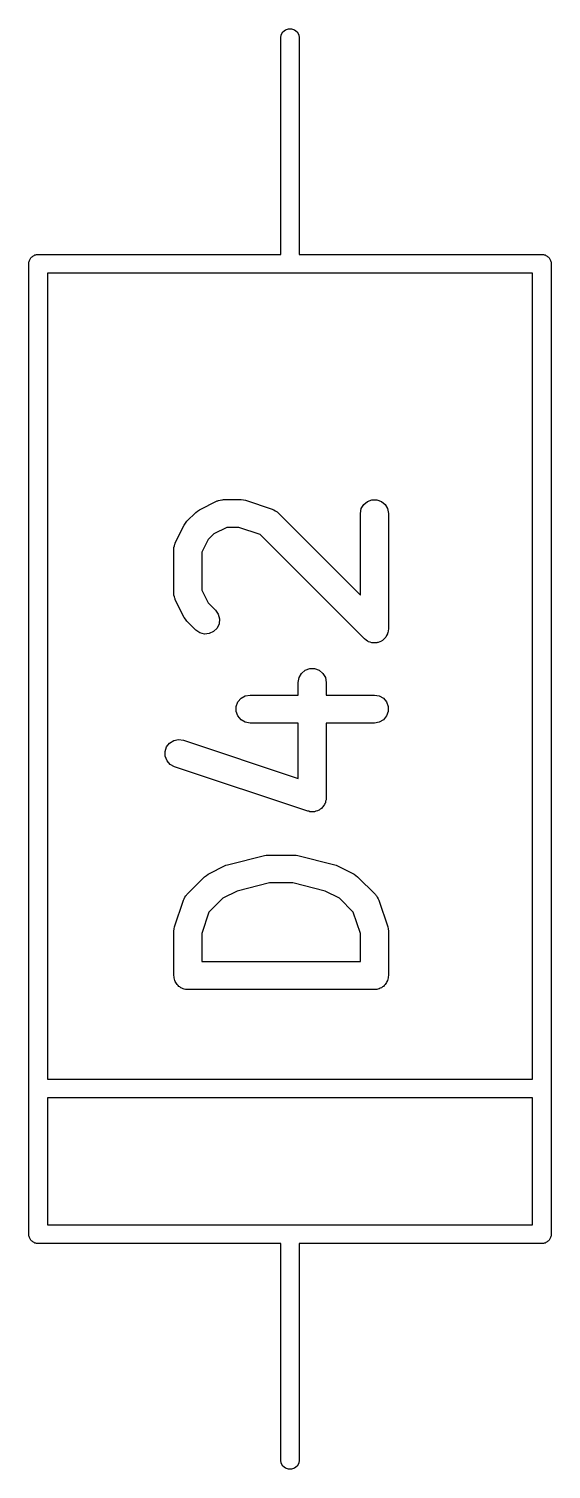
# Model space of a CAD drawing. Extents: x 39 to 139, y -131 to -25.
# Drawn here: x 87 to 89.8, y -131.15 to -123.43 of the extents above; entities that cross this region are included whole.
import ezdxf

# ---------------------------------------------------------------- set-up
doc = ezdxf.new("R2010")
doc.units = 0
doc.header["$MEASUREMENT"] = 0
doc.layers.add('BLACK', color=7, linetype='CONTINUOUS')

msp = doc.modelspace()

# ---------------------------------------------------------------- linework, layer by layer
at = {"layer": 'Black'}
for p, q in [((88.35, -123.48), (88.353, -123.463)), ((88.35, -124.64), (88.35, -123.48)), ((88.353, -123.463), (88.3617, -123.448)), ((88.3617, -123.448), (88.375, -123.437)), ((88.375, -123.437), (88.3913, -123.431)), ((88.3913, -123.431), (88.4087, -123.431)), ((88.4087, -123.431), (88.425, -123.437)), ((88.425, -123.437), (88.4383, -123.448)), ((88.4383, -123.448), (88.447, -123.463)), ((88.447, -123.463), (88.45, -123.48)), ((88.45, -123.48), (88.45, -124.64)), ((87.025, -124.647), (87.0291, -124.645)), ((87.0291, -124.645), (87.0329, -124.643)), ((87.0329, -124.643), (87.0372, -124.642)), ((87.0372, -124.642), (87.0413, -124.641)), ((87.0413, -124.641), (87.0457, -124.641)), ((87.0457, -124.641), (87.05, -124.64)), ((87.05, -124.64), (88.35, -124.64)), ((88.45, -124.64), (89.75, -124.64)), ((89.75, -124.64), (89.7543, -124.641)), ((89.7543, -124.641), (89.7587, -124.641)), ((89.7587, -124.641), (89.7628, -124.642)), ((89.7628, -124.642), (89.7671, -124.643)), ((89.7671, -124.643), (89.7709, -124.645)), ((89.7709, -124.645), (89.775, -124.647)), ((87, -124.69), (87.0008, -124.686)), ((87, -129.89), (87, -124.69)), ((87.0008, -124.681), (87.0023, -124.677)), ((87.0008, -124.686), (87.0008, -124.681)), ((87.0023, -124.677), (87.003, -124.673)), ((87.003, -124.673), (87.0052, -124.669)), ((87.0052, -124.669), (87.0067, -124.665)), ((87.0067, -124.665), (87.0095, -124.662)), ((87.0095, -124.662), (87.0117, -124.658)), ((87.0117, -124.658), (87.015, -124.655)), ((87.015, -124.655), (87.0179, -124.652)), ((87.0179, -124.652), (87.0216, -124.65)), ((87.0216, -124.65), (87.025, -124.647)), ((89.775, -124.647), (89.7784, -124.65)), ((89.7784, -124.65), (89.7821, -124.652)), ((89.7821, -124.652), (89.785, -124.655)), ((89.785, -124.655), (89.7883, -124.658)), ((89.7883, -124.658), (89.7905, -124.662)), ((89.7905, -124.662), (89.7933, -124.665)), ((89.7933, -124.665), (89.7948, -124.669)), ((89.7948, -124.669), (89.797, -124.673)), ((89.797, -124.673), (89.7977, -124.677)), ((89.7977, -124.677), (89.7992, -124.681)), ((89.7992, -124.681), (89.7992, -124.686)), ((89.7992, -124.686), (89.8, -124.69)), ((89.8, -124.69), (89.8, -129.89)), ((87.1, -124.74), (87.1, -129.06)), ((89.7, -124.74), (87.1, -124.74)), ((89.7, -129.06), (89.7, -124.74)), ((88.0172, -125.958), (88.0259, -125.956)), ((88.0259, -125.956), (88.0343, -125.954)), ((88.0343, -125.954), (88.0386, -125.954)), ((88.0386, -125.954), (88.0429, -125.953)), ((88.0429, -125.953), (88.1381, -125.953)), ((88.1381, -125.953), (88.1499, -125.955)), ((88.1499, -125.955), (88.1618, -125.957)), ((88.1618, -125.957), (88.3047, -126.005)), ((88.8149, -125.963), (88.8394, -125.954)), ((88.8394, -125.954), (88.8654, -125.954)), ((88.8654, -125.954), (88.8899, -125.963)), ((87.847, -126.07), (87.8946, -126.023)), ((87.8946, -126.023), (87.9044, -126.016)), ((87.9044, -126.016), (87.9141, -126.009)), ((87.9141, -126.009), (88.0093, -125.961)), ((88.0093, -125.961), (88.0135, -125.96)), ((88.0135, -125.96), (88.0172, -125.958)), ((88.3047, -126.005), (88.3085, -126.007)), ((88.3085, -126.007), (88.3126, -126.008)), ((88.3126, -126.008), (88.3198, -126.013)), ((88.3198, -126.013), (88.3276, -126.017)), ((88.3276, -126.017), (88.3304, -126.02)), ((88.3304, -126.02), (88.334, -126.023)), ((88.334, -126.023), (88.7774, -126.466)), ((88.7774, -126.028), (88.7819, -126.002)), ((88.7774, -126.466), (88.7774, -126.028)), ((88.7819, -126.002), (88.7949, -125.98)), ((88.7949, -125.98), (88.8149, -125.963)), ((88.8899, -125.963), (88.9098, -125.98)), ((88.9098, -125.98), (88.9229, -126.002)), ((88.9229, -126.002), (88.9274, -126.028)), ((88.9274, -126.028), (88.9274, -126.647)), ((87.7853, -126.185), (87.8329, -126.09)), ((87.8329, -126.09), (87.8401, -126.08)), ((87.8401, -126.08), (87.847, -126.07)), ((88.0606, -126.103), (87.992, -126.137)), ((88.1259, -126.103), (88.0606, -126.103)), ((88.2404, -126.141), (88.1259, -126.103)), ((87.7819, -126.193), (87.7841, -126.189)), ((87.7841, -126.189), (87.7853, -126.185)), ((87.9616, -126.168), (87.9274, -126.236)), ((87.992, -126.137), (87.9616, -126.168)), ((88.7993, -126.7), (88.2404, -126.141)), ((87.7774, -126.219), (87.7781, -126.214)), ((87.7774, -126.457), (87.7774, -126.219)), ((87.7779, -126.21), (87.7804, -126.202)), ((87.7781, -126.214), (87.7779, -126.21)), ((87.7804, -126.202), (87.7819, -126.193)), ((87.9274, -126.236), (87.9274, -126.439)), ((87.7781, -126.461), (87.7774, -126.457)), ((87.7779, -126.465), (87.7781, -126.461)), ((87.7804, -126.474), (87.7779, -126.465)), ((87.7819, -126.482), (87.7804, -126.474)), ((87.7841, -126.486), (87.7819, -126.482)), ((87.7853, -126.49), (87.7841, -126.486)), ((87.8329, -126.585), (87.7853, -126.49)), ((87.9274, -126.439), (87.9616, -126.507)), ((87.9616, -126.507), (88.0007, -126.546)), ((88.0007, -126.546), (88.0156, -126.568)), ((88.0156, -126.568), (88.0223, -126.593)), ((87.8401, -126.595), (87.8329, -126.585)), ((87.847, -126.605), (87.8401, -126.595)), ((87.8946, -126.653), (87.847, -126.605)), ((88.0091, -126.643), (87.9906, -126.661)), ((88.0201, -126.619), (88.0091, -126.643)), ((88.0223, -126.593), (88.0201, -126.619)), ((88.9274, -126.647), (88.9257, -126.657)), ((87.9159, -126.667), (87.8946, -126.653)), ((87.9411, -126.674), (87.9159, -126.667)), ((87.967, -126.672), (87.9411, -126.674)), ((87.9906, -126.661), (87.967, -126.672)), ((88.8074, -126.706), (88.7993, -126.7)), ((88.8149, -126.712), (88.8074, -126.706)), ((88.818, -126.713), (88.8149, -126.712)), ((88.8207, -126.715), (88.818, -126.713)), ((88.8302, -126.718), (88.8207, -126.715)), ((88.8394, -126.721), (88.8302, -126.718)), ((88.8427, -126.721), (88.8394, -126.721)), ((88.8458, -126.722), (88.8427, -126.721)), ((88.8556, -126.721), (88.8458, -126.722)), ((88.8654, -126.721), (88.8556, -126.721)), ((88.8685, -126.72), (88.8654, -126.721)), ((88.8718, -126.72), (88.8685, -126.72)), ((88.8807, -126.715), (88.8718, -126.72)), ((88.8899, -126.712), (88.8807, -126.715)), ((88.8924, -126.71), (88.8899, -126.712)), ((88.8954, -126.709), (88.8924, -126.71)), ((88.9023, -126.702), (88.8954, -126.709)), ((88.9098, -126.695), (88.9023, -126.702)), ((88.9115, -126.692), (88.9098, -126.695)), ((88.9138, -126.69), (88.9115, -126.692)), ((88.918, -126.681), (88.9138, -126.69)), ((88.9229, -126.673), (88.918, -126.681)), ((88.9234, -126.67), (88.9229, -126.673)), ((88.9248, -126.667), (88.9234, -126.67)), ((88.9257, -126.657), (88.9248, -126.667)), ((88.4616, -126.885), (88.4815, -126.868)), ((88.4815, -126.868), (88.506, -126.859)), ((88.506, -126.859), (88.5321, -126.859)), ((88.5321, -126.859), (88.5565, -126.868)), ((88.5565, -126.868), (88.5765, -126.885)), ((88.444, -126.933), (88.4486, -126.907)), ((88.444, -127.001), (88.444, -126.933)), ((88.4486, -126.907), (88.4616, -126.885)), ((88.5765, -126.885), (88.5895, -126.907)), ((88.5895, -126.907), (88.594, -126.933)), ((88.594, -126.933), (88.594, -127.001)), ((88.1119, -127.063), (88.1208, -127.038)), ((88.1208, -127.038), (88.1375, -127.018)), ((88.1375, -127.018), (88.1601, -127.005)), ((88.1601, -127.005), (88.1857, -127.001)), ((88.1857, -127.001), (88.444, -127.001)), ((88.594, -127.001), (88.8524, -127.001)), ((88.8524, -127.001), (88.878, -127.005)), ((88.878, -127.005), (88.9006, -127.018)), ((88.9006, -127.018), (88.9173, -127.038)), ((88.9173, -127.038), (88.9262, -127.063)), ((88.1119, -127.089), (88.1119, -127.063)), ((88.1208, -127.113), (88.1119, -127.089)), ((88.1375, -127.133), (88.1208, -127.113)), ((88.9173, -127.113), (88.9006, -127.133)), ((88.9262, -127.089), (88.9173, -127.113)), ((88.9262, -127.063), (88.9262, -127.089)), ((88.1601, -127.146), (88.1375, -127.133)), ((88.1857, -127.151), (88.1601, -127.146)), ((88.444, -127.151), (88.1857, -127.151)), ((88.444, -127.448), (88.444, -127.151)), ((88.8524, -127.151), (88.594, -127.151)), ((88.594, -127.151), (88.594, -127.552)), ((88.878, -127.146), (88.8524, -127.151)), ((88.9006, -127.133), (88.878, -127.146)), ((87.7388, -127.278), (87.755, -127.258)), ((87.755, -127.258), (87.7772, -127.244)), ((87.7772, -127.244), (87.8027, -127.239)), ((87.8027, -127.239), (87.8285, -127.243)), ((87.8285, -127.243), (88.444, -127.448)), ((87.7306, -127.303), (87.7388, -127.278)), ((87.7313, -127.329), (87.7306, -127.303)), ((87.7409, -127.353), (87.7313, -127.329)), ((87.7581, -127.373), (87.7409, -127.353)), ((87.781, -127.385), (87.7581, -127.373)), ((88.4953, -127.623), (87.781, -127.385)), ((88.5895, -127.578), (88.5868, -127.582)), ((88.5908, -127.57), (88.5895, -127.578)), ((88.5932, -127.563), (88.5908, -127.57)), ((88.594, -127.552), (88.5931, -127.557)), ((88.5931, -127.557), (88.5932, -127.563)), ((88.5008, -127.624), (88.4953, -127.623)), ((88.506, -127.626), (88.5008, -127.624)), ((88.5136, -127.626), (88.506, -127.626)), ((88.5211, -127.627), (88.5136, -127.626)), ((88.5265, -127.626), (88.5211, -127.627)), ((88.5321, -127.626), (88.5265, -127.626)), ((88.5392, -127.623), (88.5321, -127.626)), ((88.5466, -127.622), (88.5392, -127.623)), ((88.5513, -127.619), (88.5466, -127.622)), ((88.5565, -127.617), (88.5513, -127.619)), ((88.5624, -127.612), (88.5565, -127.617)), ((88.5688, -127.608), (88.5624, -127.612)), ((88.5723, -127.604), (88.5688, -127.608)), ((88.5765, -127.6), (88.5723, -127.604)), ((88.5803, -127.594), (88.5765, -127.6)), ((88.585, -127.588), (88.5803, -127.594)), ((88.5868, -127.582), (88.585, -127.588)), ((88.0723, -127.908), (88.2628, -127.86)), ((88.2628, -127.86), (88.2719, -127.859)), ((88.2719, -127.859), (88.281, -127.858)), ((88.281, -127.858), (88.4238, -127.858)), ((88.4238, -127.858), (88.4328, -127.859)), ((88.4328, -127.859), (88.442, -127.86)), ((88.442, -127.86), (88.6325, -127.908)), ((87.952, -127.968), (87.9617, -127.961)), ((87.9617, -127.961), (88.0569, -127.913)), ((88.0569, -127.913), (88.0648, -127.911)), ((88.0648, -127.911), (88.0723, -127.908)), ((88.6325, -127.908), (88.64, -127.911)), ((88.64, -127.911), (88.6478, -127.913)), ((88.6478, -127.913), (88.7431, -127.961)), ((88.7431, -127.961), (88.7527, -127.968)), ((87.847, -128.07), (87.9422, -127.975)), ((87.9422, -127.975), (87.952, -127.968)), ((88.2902, -128.008), (88.1167, -128.051)), ((88.4146, -128.008), (88.2902, -128.008)), ((88.5881, -128.051), (88.4146, -128.008)), ((88.7527, -127.968), (88.7626, -127.975)), ((88.7626, -127.975), (88.8578, -128.07)), ((87.7812, -128.242), (87.8288, -128.1)), ((87.8288, -128.1), (87.8309, -128.096)), ((87.8309, -128.096), (87.832, -128.092)), ((87.832, -128.092), (87.8371, -128.084)), ((87.8371, -128.084), (87.8413, -128.077)), ((87.8413, -128.077), (87.8445, -128.074)), ((87.8445, -128.074), (87.847, -128.07)), ((88.0397, -128.09), (87.9656, -128.164)), ((88.1167, -128.051), (88.0397, -128.09)), ((88.6651, -128.09), (88.5881, -128.051)), ((88.7392, -128.164), (88.6651, -128.09)), ((88.8578, -128.07), (88.8603, -128.074)), ((88.8603, -128.074), (88.8635, -128.077)), ((88.8635, -128.077), (88.8677, -128.084)), ((88.8677, -128.084), (88.8727, -128.092)), ((88.8727, -128.092), (88.8739, -128.096)), ((88.8739, -128.096), (88.8759, -128.1)), ((88.8759, -128.1), (88.9235, -128.242)), ((87.9656, -128.164), (87.9274, -128.278)), ((88.7774, -128.278), (88.7392, -128.164)), ((87.7774, -128.266), (87.7795, -128.254)), ((87.7774, -128.504), (87.7774, -128.266)), ((87.7795, -128.254), (87.7812, -128.242)), ((88.9235, -128.242), (88.9253, -128.254)), ((88.9253, -128.254), (88.9274, -128.266)), ((88.9274, -128.266), (88.9274, -128.504)), ((87.9274, -128.278), (87.9274, -128.429)), ((88.7774, -128.429), (88.7774, -128.278)), ((87.7785, -128.511), (87.7774, -128.504)), ((87.9274, -128.429), (88.7774, -128.429)), ((88.9274, -128.504), (88.9262, -128.511)), ((87.7785, -128.517), (87.7785, -128.511)), ((87.7808, -128.523), (87.7785, -128.517)), ((87.7819, -128.53), (87.7808, -128.523)), ((87.7852, -128.536), (87.7819, -128.53)), ((87.7874, -128.542), (87.7852, -128.536)), ((87.7916, -128.547), (87.7874, -128.542)), ((87.7949, -128.552), (87.7916, -128.547)), ((87.8, -128.557), (87.7949, -128.552)), ((87.8042, -128.562), (87.8, -128.557)), ((87.8099, -128.565), (87.8042, -128.562)), ((87.8149, -128.569), (87.8099, -128.565)), ((87.821, -128.571), (87.8149, -128.569)), ((87.8267, -128.575), (87.821, -128.571)), ((87.8332, -128.576), (87.8267, -128.575)), ((87.8394, -128.578), (87.8332, -128.576)), ((87.8459, -128.578), (87.8394, -128.578)), ((87.8524, -128.579), (87.8459, -128.578)), ((88.8524, -128.579), (87.8524, -128.579)), ((88.8588, -128.578), (88.8524, -128.579)), ((88.8654, -128.578), (88.8588, -128.578)), ((88.8716, -128.576), (88.8654, -128.578)), ((88.878, -128.575), (88.8716, -128.576)), ((88.8837, -128.571), (88.878, -128.575)), ((88.8899, -128.569), (88.8837, -128.571)), ((88.8949, -128.565), (88.8899, -128.569)), ((88.9006, -128.562), (88.8949, -128.565)), ((88.9048, -128.557), (88.9006, -128.562)), ((88.9098, -128.552), (88.9048, -128.557)), ((88.9131, -128.547), (88.9098, -128.552)), ((88.9173, -128.542), (88.9131, -128.547)), ((88.9196, -128.536), (88.9173, -128.542)), ((88.9229, -128.53), (88.9196, -128.536)), ((88.924, -128.523), (88.9229, -128.53)), ((88.9262, -128.517), (88.924, -128.523)), ((88.9262, -128.511), (88.9262, -128.517)), ((87.1, -129.06), (89.7, -129.06)), ((87.1, -129.16), (87.1, -129.84)), ((89.7, -129.16), (87.1, -129.16)), ((89.7, -129.84), (89.7, -129.16)), ((87.0008, -129.894), (87, -129.89)), ((87.1, -129.84), (89.7, -129.84)), ((89.8, -129.89), (89.7992, -129.894)), ((87.0008, -129.899), (87.0008, -129.894)), ((87.0023, -129.903), (87.0008, -129.899)), ((87.003, -129.907), (87.0023, -129.903)), ((87.0052, -129.911), (87.003, -129.907)), ((87.0067, -129.915), (87.0052, -129.911)), ((87.0095, -129.918), (87.0067, -129.915)), ((87.0117, -129.922), (87.0095, -129.918)), ((87.015, -129.925), (87.0117, -129.922)), ((87.0179, -129.928), (87.015, -129.925)), ((87.0216, -129.93), (87.0179, -129.928)), ((87.025, -129.933), (87.0216, -129.93)), ((87.0291, -129.935), (87.025, -129.933)), ((87.0329, -129.937), (87.0291, -129.935)), ((87.0372, -129.938), (87.0329, -129.937)), ((87.0413, -129.939), (87.0372, -129.938)), ((87.0457, -129.939), (87.0413, -129.939)), ((87.05, -129.94), (87.0457, -129.939)), ((88.35, -129.94), (87.05, -129.94)), ((88.35, -131.1), (88.35, -129.94)), ((89.75, -129.94), (88.45, -129.94)), ((88.45, -129.94), (88.45, -131.1)), ((89.7543, -129.939), (89.75, -129.94)), ((89.7587, -129.939), (89.7543, -129.939)), ((89.7628, -129.938), (89.7587, -129.939)), ((89.7671, -129.937), (89.7628, -129.938)), ((89.7709, -129.935), (89.7671, -129.937)), ((89.775, -129.933), (89.7709, -129.935)), ((89.7784, -129.93), (89.775, -129.933)), ((89.7821, -129.928), (89.7784, -129.93)), ((89.785, -129.925), (89.7821, -129.928)), ((89.7883, -129.922), (89.785, -129.925)), ((89.7905, -129.918), (89.7883, -129.922)), ((89.7933, -129.915), (89.7905, -129.918)), ((89.7948, -129.911), (89.7933, -129.915)), ((89.797, -129.907), (89.7948, -129.911)), ((89.7977, -129.903), (89.797, -129.907)), ((89.7992, -129.899), (89.7977, -129.903)), ((89.7992, -129.894), (89.7992, -129.899)), ((88.353, -131.117), (88.35, -131.1)), ((88.3617, -131.132), (88.353, -131.117)), ((88.447, -131.117), (88.4383, -131.132)), ((88.45, -131.1), (88.447, -131.117)), ((88.375, -131.143), (88.3617, -131.132)), ((88.3913, -131.149), (88.375, -131.143)), ((88.4087, -131.149), (88.3913, -131.149)), ((88.425, -131.143), (88.4087, -131.149)), ((88.4383, -131.132), (88.425, -131.143))]:
    msp.add_line(p, q, dxfattribs=at)

doc.saveas('drawing.dxf')
